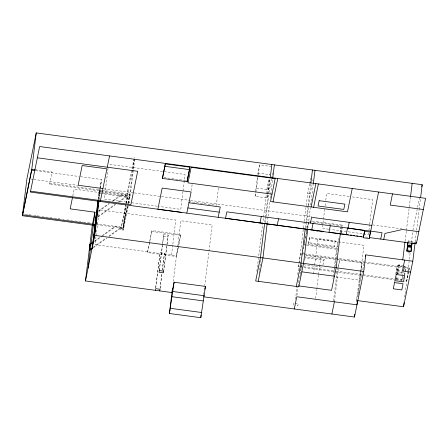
<?xml version="1.0" encoding="UTF-8"?>
<svg xmlns="http://www.w3.org/2000/svg" width="448" height="448" viewBox="0 0 448 448"><rect width="100%" height="100%" fill="white"/><g stroke="black" fill="none" stroke-linecap="round" stroke-linejoin="round"><path stroke-width="0.34" stroke-dasharray="2.24 1.68" d="M127.999 203.274L129.707 194.886L49.644 184.139L49.756 183.266L101.517 190.215M51.94 172.861L52.046 171.987L35.829 169.814M98.112 199.343L99.697 188.804M100.99 193.53L98.935 193.25L99.148 191.509L101.203 191.783M98.935 193.25L99.294 190.803M98.414 199.265L99.618 189.454M98.745 200.827L100.134 189.493M100.212 188.843L101.013 182.342M99.131 199.517L101.584 179.525L79.436 176.551M96.006 236.583L95.015 244.686L176.534 255.623L180.835 234.478L151.883 230.591L147.476 252.61L176.428 256.497L178.506 246.266M96.09 235.906L99.299 209.787L175.801 220.052L172.777 244.686M108.063 168.308L104.283 199.102L158.732 206.405M128.178 206.248L123.334 230.076L120.826 229.74L125.569 205.722M124.958 196.745L125.317 194.292L124.958 196.745L101.674 193.62M125.899 204.014L122.707 229.992L127.551 206.158M125.983 203.33L127.495 191.022L134.002 159.018M123.334 230.076L126.274 206.147M126.61 203.414L128.122 191.106L134.624 159.102M128.106 203.437L129.494 196.627L134.109 159.023M128.733 203.521L130.116 196.711L133.392 170.05M133.476 169.366L134.736 159.107M149.694 241.696L151.883 230.591M155.669 287.549L160.093 252.616L164.483 253.204L162.439 269.847M155.747 287.98L160.093 252.616M159.264 270.15L163.772 234.522L168.157 235.11L163.733 271.174M159.342 270.581L162.406 245.616M162.49 244.922L163.772 234.522M160.059 288.137L161.846 273.571M162.271 270.105L164.483 253.204M160.138 288.574L162.014 273.314M163.481 272.121L168.157 235.11M171.517 254.951L172.693 245.37M182.969 191.576L180.785 209.367L159.421 206.5M183.053 190.887L185.069 174.468L108.567 164.203M173.354 281.506L177.509 247.66M177.598 246.971L180.818 220.724L212.173 224.93L204.708 285.712M178.646 245.582L180.835 234.478M191.363 190.702L192.125 184.503M203.605 294.694L203.862 292.622M204.198 289.856L204.372 288.478M218.462 188.037L216.345 205.268L190.008 201.734M267.641 194.499L266.952 197.893L255.052 196.297L255.64 191.503M255.724 190.82L257.404 177.134M257.74 174.395L259.56 164.892L271.466 166.488M255.875 192.226L258.216 175.84M258.3 175.157L259.56 164.892M256.872 271.253L263.441 217.778M263.525 217.084L267.109 187.914L269.007 178.562M266.952 197.893L267.372 194.471M267.456 193.788L269.304 178.73M267.781 193.822L269.954 178.802M264.785 222.174L265.294 218.008M265.378 217.314L268.195 194.398M268.279 193.704L270.155 178.422M259.213 272.978L259.47 270.894M259.554 270.2L260.831 259.784M265.35 222.975L266.118 216.726M266.207 216.031L268.761 195.194M269.102 192.416L271.516 178.898M267.204 223.21L267.971 216.955M268.061 216.261L269.937 200.984M270.273 198.206L272.58 179.452M293.737 302.982L293.451 305.306L295.333 305.558M297.735 274.618L304.214 221.833M304.298 221.138L307.709 193.362L309.613 184.01M303.615 253.73L300.854 253.361L300.748 254.229L402.321 267.859M295.456 299.354L296.974 286.994M296.929 295.372L297.942 287.134M298.026 286.451L299.292 276.153M305.385 227.623L308.028 206.097M308.112 205.402L310.755 183.87M300.07 276.343L300.328 274.26M301.521 264.538L300.412 273.566L301.571 264.656M303.481 248.562L303.654 247.173M305.956 228.424L306.723 222.174M306.807 221.48L310.218 193.698L312.122 184.346M302.921 253.669L303.089 252.297M303.509 248.864L303.677 247.492M307.81 228.654L310.369 207.822M310.71 205.044L313.264 184.206M308.392 243.55L309.579 237.367L335.289 240.817L335.182 241.69L309.473 238.241L308.392 243.55L334.102 246.999L335.289 240.817M309.473 238.241L309.579 237.367M313.55 274.008L314.558 265.798M314.642 265.115L317.834 239.109L363.922 245.297L359.638 280.19L335.563 276.965M324.699 209.199L322.347 228.362L329.913 229.376M325.119 205.778L325.455 203.045M325.791 200.306L326.631 193.463L350.706 196.694M315.661 298.586L316.753 289.66M316.837 288.971L318.522 275.24M318.606 274.557L320.718 257.393M324.106 259.375L323.999 260.249L305.189 257.723L305.295 256.85L324.106 259.375L322.935 265.143M334.102 246.999L334.208 246.126L308.498 242.676M332.998 278.645L333.166 277.273M333.25 276.584L334.264 268.346M334.348 267.658L336.706 248.438L339.052 236.902M334.18 273.655L334.516 270.906M334.6 270.222L338.139 241.388M340.452 232.742L341.298 225.876L339.97 232.383M312.25 221.094L342.658 225.176L342.546 226.044L308.689 221.502M333.502 300.972L337.042 272.138L339.528 259.918L338.514 268.156M334.387 301.795L338.43 268.845M356.334 301.941L360.17 272.451M358.226 294.526L362.102 262.948L305.262 255.321M368.603 233.178L368.435 234.545L330.602 229.471M368.939 230.44L369.611 224.963M369.695 224.28L372.719 199.646L351.394 196.784M394.111 282.083L394.274 280.739M395.752 273.997L397.258 265.782L403.822 266.661M396.189 274.506L397.258 265.782M397.46 273.846C395.735 273.118 399.045 272.227 397.824 273.84M403.514 271.331L404.583 266.067L403.368 272.49L397.348 271.684L398.563 265.255L403.911 265.978M397.667 270.301C397.398 268.654 399.823 270.256 398.261 270.57C397.023 270.502 398.306 269.774 398.67 270.435M398.563 265.255L397.348 271.684M396.486 278.639C397.264 278.908 397.337 277.469 396.502 277.67M398.642 265.507C398.373 263.861 400.798 265.462 399.235 265.776C397.998 265.709 399.28 264.986 399.644 265.642M405.059 241.248L406.33 230.916M406.414 230.227L410.474 197.17M395.707 279.765L401.727 280.577L402.539 276.125M407.988 242.211L408.139 240.962L412.216 241.511L412.065 242.754M404.281 275.145L405.787 266.93L404.477 266.75M404.718 275.649L405.126 272.294M405.21 271.622L405.787 266.93M404.729 297.13L405.065 294.375M405.149 293.686L407.859 271.634M407.943 270.945L410.228 252.342M411.41 242.693L412.765 231.666M408.822 270.794L409.338 267.915L403.116 267.081M415.178 241.898L419.07 210.202M419.154 209.513L420.51 198.486M49.644 184.139L52.046 171.987M72.806 195.927L74.189 189.123L98.958 192.45M99.831 188.16L101.584 179.525M98.661 197.254L99.977 190.798M108.702 236.186L121.19 227.293L114.985 226.458L114.839 227.164L102.967 235.62M112.291 201.65L121.335 195.21L121.481 194.505L112.437 200.945M126.118 203.022L127.49 196.274L129.371 196.526L129.158 198.274L127.277 198.022L125.905 204.77M119.028 202.104L127.546 196.039L127.686 195.339L101.886 191.873M120.826 229.74L125.765 205.447M127.322 206.265L123.032 227.377L96.734 223.849M127.876 203.543L129.814 194.012L102.206 190.305M127.49 205.778L122.92 228.25L96.628 224.722M147.476 252.61L149.559 242.379M255.052 196.297L255.741 192.903M269.69 175.218L269.959 173.886M271.65 178.231L272.194 175.56M272.334 174.888L272.737 172.883M309.747 183.338L310.29 180.667M310.425 180.001L310.834 177.996M312.799 181.003L313.068 179.67M300.854 253.361L298.166 266.918L298.273 266.045L303.111 266.694M304.315 242.676L306.348 232.652M306.488 231.986L308.795 220.629M304.069 244.216L304.511 242.043M304.612 241.545L306.65 231.521M306.785 230.854L308.549 222.169M304.668 260.288L305.06 258.362M341.029 233.19L342.658 225.176M341.191 232.725L342.143 228.049M360.31 271.768L362.102 262.948M356.513 300.468L363.429 266.448M363.569 265.77L363.983 263.726M408.139 240.962L412.216 241.511M401.727 280.577L402.797 275.313M412.933 230.289L419.709 196.952M403.39 278.734L403.766 276.87M409.338 267.915L406.756 280.605L404.684 280.325M408.688 271.46L406.65 281.478L404.578 281.198M399.689 265.11L398.72 264.981M398.737 269.858L397.734 269.718M396.995 273.594L397.998 273.728M398.07 273.146L397.068 273.011M397.096 277.939L396.43 278.034M98.302 211.014L109.043 203.364M98.722 211.316L109.463 203.666M98.168 216.362L115.198 204.232M118.037 202.21L127.686 195.339M98.028 217.067L115.623 204.534M94.634 240.951L101.416 236.118M101.982 235.721L114.985 226.458M94.489 241.657L102.402 236.023M93.374 247.1L106.434 237.804M93.234 247.806L106.859 238.101M109.127 236.488L121.05 227.993M396.43 278.253L397.023 278.522M257.908 173.029L269.808 174.625M134.277 157.657L134.904 157.741M267.109 187.914L269.618 188.25M307.709 193.362L310.218 193.698M256.704 188.154L268.604 189.75M163.929 177.576L186.491 180.606M35.722 170.688L78.742 176.456M127.495 191.022L128.122 191.106M31.13 179.06L33.208 179.34M33.902 179.43L77.554 185.287M103.886 188.821L133.683 192.819M134.378 192.914L160.709 196.448M161.398 196.538L189.812 200.351M190.501 200.446L311.763 216.714M372.742 224.896L401.845 228.805M121.335 195.21L127.546 196.039M99.081 192.545L101.13 192.825M101.819 192.914L125.104 196.039M129.494 196.627L130.116 196.711M365.422 237.031L368.665 237.468M316.478 231.235L317.839 231.42M320.841 231.823L322.23 232.008M304.041 244.009L337.904 248.556M303.934 244.882L306.006 245.162M306.701 245.252L337.798 249.424M25.463 214.284L28.235 214.659M28.924 214.749L31.002 215.029M33.768 215.398L36.534 215.768M37.229 215.863L39.306 216.143M42.073 216.513L43.456 216.698M46.222 217.073L48.994 217.442M49.683 217.538L51.761 217.812M54.527 218.187L57.294 218.557M57.988 218.646L60.066 218.926M62.832 219.302L64.215 219.486M66.982 219.856L69.748 220.226M70.442 220.321L72.52 220.601M75.286 220.97L78.053 221.34M78.747 221.435L82.897 221.99M83.591 222.085L89.818 222.919M151.777 231.465L180.723 235.346M304.31 253.82L363.731 261.794M364.42 261.89L402.433 266.958M403.01 267.954L409.231 268.789M163.436 236.169L167.826 236.757M397.494 270.519L402.842 271.242M395.998 271.986L404.527 273.129M396.917 273.342L402.937 274.148M303.755 264.774L322.566 267.299M396.519 278.695L401.867 279.412M303.8 266.79L335.586 271.051M336.274 271.146L395.702 279.121M396.39 279.21L403.995 280.235M300.104 267.182L361.738 275.447M362.426 275.542L394.212 279.81M294.991 303.15L298.127 303.57L297.842 305.894L295.96 305.642M410.452 250.085A1.585 1.462 11.5 0 1 410.166 250.354M408.246 250.331A1.585 1.462 11.5 0 1 407.742 249.721M408.206 248.002A1.585 1.462 11.5 0 1 408.951 247.716M410.122 248.024A1.585 1.462 11.5 0 1 410.418 248.298M411.135 244.563A1.585 1.462 11.5 0 1 410.844 244.826M409.976 252.437A1.585 1.462 11.5 0 1 407.26 252.073M407.725 250.348A1.585 1.462 11.5 0 1 409.646 250.37M408.755 244.636A1.585 1.462 11.5 0 1 409.965 244.653"/><path stroke-width="0.67" d="M72.531 197.288L70.179 208.863L94.948 212.184L92.316 225.109L22.4 215.729L26.97 178.5L36.238 132.916L422.201 184.705L420.594 197.798M22.4 215.729L31.668 170.139L36.238 132.916M172.508 288.411L169.428 313.499L200.782 317.705L205.453 286.429L174.098 282.218L171.998 292.555L85.462 280.946L92.316 225.109M88.088 268.022L94.948 212.184M92.103 248.287L97.944 200.721M92.842 244.642L98.252 200.603M94.158 238.179L98.661 201.494L97.345 207.956M85.462 280.946L94.73 235.362L98.963 200.894M189.778 167.888L187.102 181.737L162.49 178.433L162.702 176.686M162.49 178.433L165.161 164.59M169.428 313.499L174.098 282.218M187.102 181.737L187.314 179.99M200.782 317.705L201.113 315M264.611 223.563L260.434 257.594L255.679 280.974L298.794 286.759L303.542 263.379L307.759 229.057M270.239 177.727L271.863 164.534M267.12 223.905L262.942 257.93L258.188 281.31M272.748 178.063L274.366 164.87M305.217 229.012L301.039 263.043L296.285 286.423M310.845 183.176L312.463 169.982M313.354 183.512L314.972 170.318M340.368 233.43L336.151 267.758L331.565 290.315L298.956 285.936M346.198 234.746L347.542 228.043L364.756 230.602L363.44 237.065L218.187 217.274M370.614 231.14L369.191 238.543L363.356 237.759L363.479 236.768M363.356 237.759L364.784 230.356M203.353 296.766L354.474 317.044L354.816 314.283M357.465 300.703L356.961 304.825L296.761 296.75L294.28 308.963M354.474 317.044L363.742 271.46L365.781 254.884L412.81 261.195L415.01 243.275M369.191 238.543L378.571 192.013M402.774 259.846L404.975 241.937M410.558 196.482L412.166 183.361M406.879 251.087L407.462 246.49L411.538 247.033L411.006 251.395L406.879 251.087L407.462 246.49M412.065 242.754L411.634 246.109L407.557 245.56L407.943 242.441M407.557 245.56L407.91 242.833M357.896 300.653L403.542 306.779L404.051 302.641M410.956 251.63L411.538 247.033M411.634 246.109L412.014 242.99M96.466 212.923L96.606 212.218L95.754 218.68M96.225 217.112L97.535 210.65M94.937 227.601L96.247 221.138M100.296 201.454L106.926 168.84L82.158 165.519L78.148 185.254L102.917 188.58M107.262 167.199L109.553 155.921M93.89 236.124L95.2 229.662M162.562 177.391L165.306 163.884L189.918 167.182L187.174 180.695M155.327 290.321L155.663 288.674L160.054 289.262L159.718 290.909M181.815 212.397L157.875 209.233L162.17 188.082L191.122 191.968L186.822 213.114L30.38 192.074L39.637 146.535L425.6 198.324L416.343 243.863L369.314 237.552M204.926 289.01L205.453 286.429M260.002 222.936L261.318 216.474M275.257 178.153L270.508 201.533L347.48 211.859L352.234 188.479M273.017 201.869L277.766 178.489M277.25 225.249L278.561 218.786M311.108 206.982L315.862 183.602M310.419 223.059L311.59 217.302L371.784 225.383M313.617 207.318L318.371 183.938M311.735 229.874L313.051 223.412M323.848 231.454L225.512 218.305L226.828 211.842L382.026 232.669L380.727 239.086M330.294 225.73L328.983 232.187L346.226 234.506M348.04 228.11L349.21 222.354M331.901 314.014L334.387 301.795M365.366 256.922L365.781 254.884M392.493 193.883L390.219 205.066L423.326 209.513M383.734 239.49L384.966 233.425L402.511 229.505L418.818 231.694M404.656 260.098L402.45 270.956L410.603 272.048M421.786 186.749L422.201 184.705M403.542 306.779L412.81 261.195M90.675 243.774L92.938 242.161M90.541 249.122L92.243 247.912M90.395 249.827L92.663 248.209M412.58 243.359L416.618 242.502M275.162 178.623L191.134 167.35L187.981 182.857L272.009 194.13M164.948 166.331L189.56 169.635M37.346 157.814L137.676 171.276L130.894 204.646L30.559 191.178M35.151 169.725L31.774 169.271L22.59 214.788L95.245 224.538M31.668 170.139L35.129 170.604M188.927 202.776L220.282 206.982L218.176 217.319L186.822 213.114M364.661 231.347L370.496 232.126M187.874 207.945L219.229 212.15M346.926 234.55L348.303 234.735M350.375 235.01L351.753 235.194M353.136 235.385L354.514 235.57M356.58 235.844L357.963 236.029M360.03 236.309L361.413 236.494M407.607 245.325L411.684 245.874M408.094 246.814L411.494 247.268M406.93 250.852L411.006 251.395M92.943 225.193L95.452 225.529M94.73 235.362L363.742 271.46M301.823 271.841L334.432 276.214M172.956 291.525L204.31 295.73M171.909 296.694L203.263 300.899M170.481 308.325L201.83 312.536M89.97 244.877L89.258 250.639L90.11 244.171L89.97 244.877M159.342 270.581L159.006 272.227L163.397 272.815L163.733 271.174L159.342 270.581M319.155 200.676L318.074 205.985L343.784 209.434L344.865 204.126L319.155 200.676M394.548 282.593L393.282 288.792L401.811 289.94L403.071 283.735L394.548 282.593M396.189 274.506L394.929 280.711L403.458 281.854L404.718 275.649L396.189 274.506"/></g></svg>
